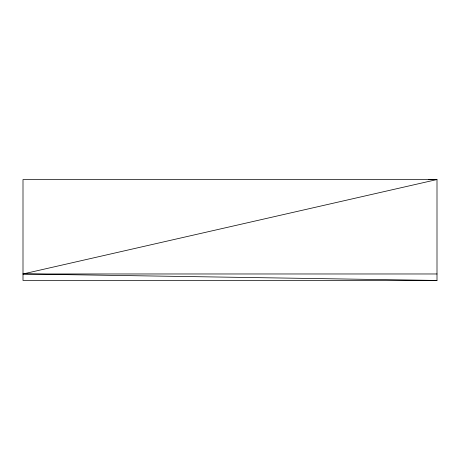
<?xml version="1.0" encoding="UTF-8"?>
<svg xmlns="http://www.w3.org/2000/svg" width="460" height="460" viewBox="0 0 460 460"><rect width="100%" height="100%" fill="white"/><g stroke="black" fill="none" stroke-linecap="round" stroke-linejoin="round"><path stroke-width="0.69" d="M437 280.456L23 273.97L437 179.544L437 280.456L23 280.456L23 179.544L437 179.544L428.392 179.682M23 273.97L437 273.97"/></g></svg>
